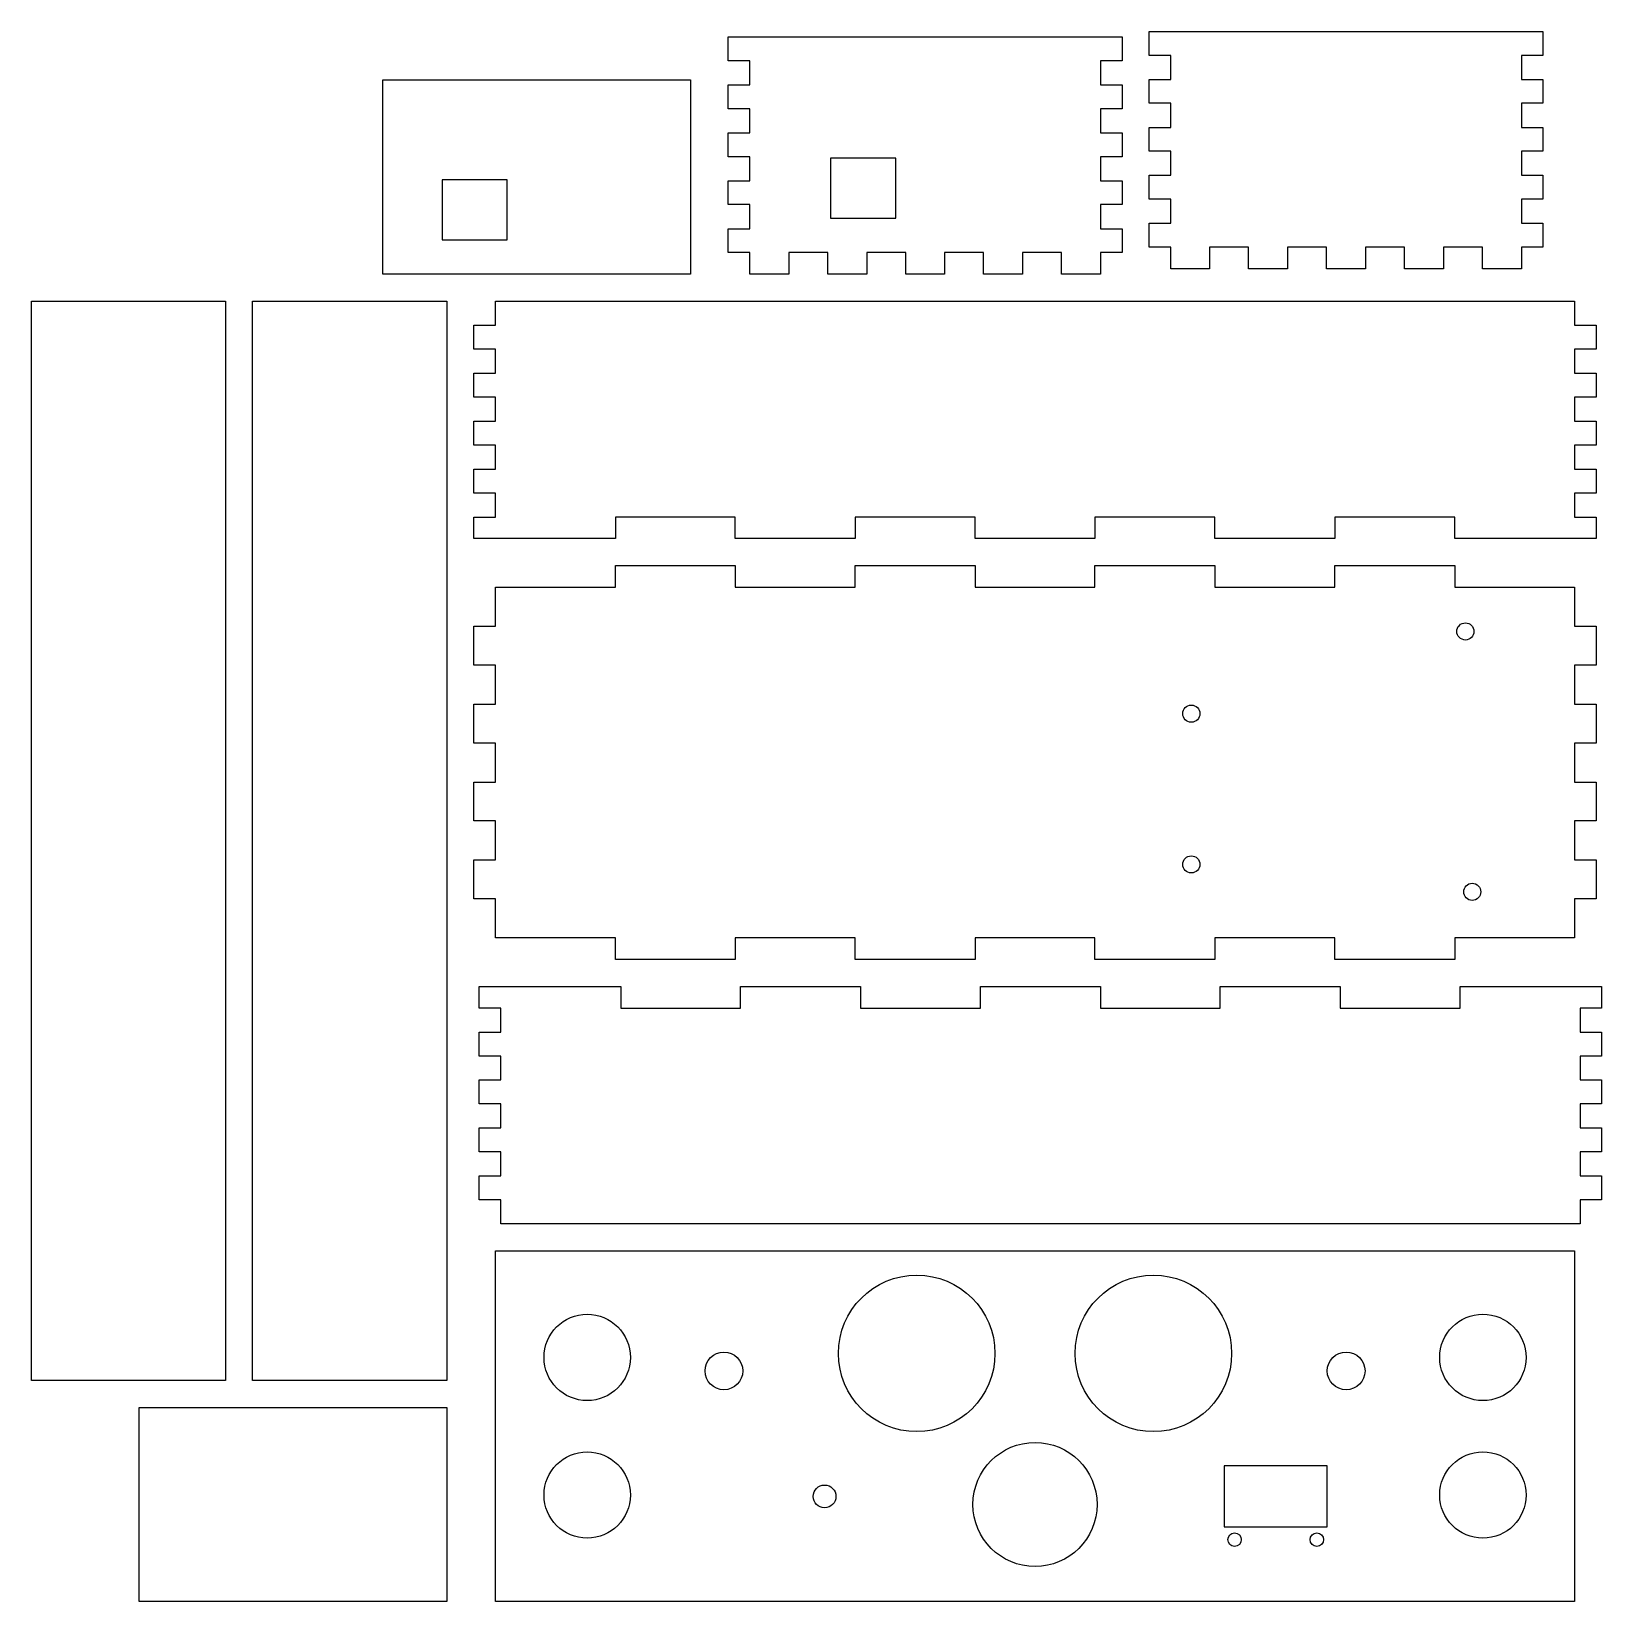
# Model space of a CAD drawing. Header units: millimetres. Extents: x -471 to -180, y -244 to 47.
import ezdxf

# ---------------------------------------------------------------- set-up
doc = ezdxf.new("R2010")
doc.units = ezdxf.units.MM
doc.layers.get('0').update_dxf_attribs({"linetype": 'CONTINUOUS'})

msp = doc.modelspace()

# ---------------------------------------------------------------- linework, layer by layer
for points in [[(-238.33, 47), (-231.11, 47), (-223.89, 47), (-216.67, 47), (-209.44, 47), (-202.22, 47), (-195, 47), (-191, 47), (-191, 42.56), (-195, 42.56), (-195, 38.11), (-191, 38.11), (-191, 33.67), (-195, 33.67), (-195, 29.22), (-191, 29.22), (-191, 24.78), (-195, 24.78), (-195, 20.33), (-191, 20.33), (-191, 15.89), (-195, 15.89), (-195, 11.44), (-191, 11.44), (-191, 7), (-195, 7), (-195, 3), (-202.22, 3), (-202.22, 7), (-209.44, 7), (-209.44, 3), (-216.67, 3), (-216.67, 7), (-223.89, 7), (-223.89, 3), (-227.5, 3), (-231.11, 3), (-231.11, 7), (-238.33, 7), (-238.33, 3), (-245.56, 3), (-245.56, 7), (-252.78, 7), (-252.78, 3), (-260, 3), (-260, 7), (-264, 7), (-264, 11.44), (-260, 11.44), (-260, 15.89), (-264, 15.89), (-264, 20.33), (-260, 20.33), (-260, 24.78), (-264, 24.78), (-264, 29.22), (-260, 29.22), (-260, 33.67), (-264, 33.67), (-264, 38.11), (-260, 38.11), (-260, 42.56), (-264, 42.56), (-264, 47), (-260, 47), (-252.78, 47), (-245.56, 47)], [(-280.22, 46), (-273, 46), (-269, 46), (-269, 41.56), (-273, 41.56), (-273, 37.11), (-269, 37.11), (-269, 32.67), (-273, 32.67), (-273, 28.22), (-269, 28.22), (-269, 23.78), (-273, 23.78), (-273, 19.33), (-269, 19.33), (-269, 14.89), (-273, 14.89), (-273, 10.44), (-269, 10.44), (-269, 6), (-273, 6), (-273, 2), (-280.22, 2), (-280.22, 6), (-287.44, 6), (-287.44, 2), (-294.67, 2), (-294.67, 6), (-301.89, 6), (-301.89, 2), (-305.5, 2), (-309.11, 2), (-309.11, 6), (-316.33, 6), (-316.33, 2), (-323.56, 2), (-323.56, 6), (-330.78, 6), (-330.78, 2), (-338, 2), (-338, 6), (-342, 6), (-342, 10.44), (-338, 10.44), (-338, 14.89), (-342, 14.89), (-342, 19.33), (-338, 19.33), (-338, 23.78), (-342, 23.78), (-342, 28.22), (-338, 28.22), (-338, 32.67), (-342, 32.67), (-342, 37.11), (-338, 37.11), (-338, 41.56), (-342, 41.56), (-342, 46), (-338, 46), (-330.78, 46), (-323.56, 46), (-316.33, 46), (-309.11, 46), (-301.89, 46), (-294.67, 46), (-287.44, 46)], [(-349, 2), (-406, 2), (-406, 38), (-349, 38)], [(-310.96, 12.38), (-310.96, 23.5), (-323.04, 23.5), (-323.04, 12.38)], [(-395.04, 8.38), (-382.96, 8.38), (-382.96, 19.5), (-395.04, 19.5)], [(-471.14, -203), (-471.14, -3), (-435.14, -3), (-435.14, -203)], [(-430.14, -203), (-430.14, -3), (-394.14, -3), (-394.14, -203)], [(-385.14, -3), (-362.92, -3), (-340.69, -3), (-318.47, -3), (-296.25, -3), (-274.03, -3), (-251.81, -3), (-229.58, -3), (-207.36, -3), (-185.14, -3), (-185.14, -7.44), (-181.14, -7.44), (-181.14, -11.89), (-185.14, -11.89), (-185.14, -16.33), (-181.14, -16.33), (-181.14, -20.78), (-185.14, -20.78), (-185.14, -25.22), (-181.14, -25.22), (-181.14, -29.67), (-185.14, -29.67), (-185.14, -34.11), (-181.14, -34.11), (-181.14, -38.56), (-185.14, -38.56), (-185.14, -43), (-181.14, -43), (-181.14, -47), (-207.36, -47), (-207.36, -43), (-229.58, -43), (-229.58, -47), (-251.81, -47), (-251.81, -43), (-274.03, -43), (-274.03, -47), (-296.25, -47), (-296.25, -43), (-318.47, -43), (-318.47, -47), (-340.69, -47), (-340.69, -43), (-362.92, -43), (-362.92, -47), (-389.14, -47), (-389.14, -43), (-385.14, -43), (-385.14, -38.56), (-389.14, -38.56), (-389.14, -34.11), (-385.14, -34.11), (-385.14, -29.67), (-389.14, -29.67), (-389.14, -25.22), (-385.14, -25.22), (-385.14, -20.78), (-389.14, -20.78), (-389.14, -16.33), (-385.14, -16.33), (-385.14, -11.89), (-389.14, -11.89), (-389.14, -7.44), (-385.14, -7.44)], [(-385.14, -3), (-362.92, -3), (-340.69, -3), (-318.47, -3), (-296.25, -3), (-274.03, -3), (-251.81, -3), (-229.58, -3), (-207.36, -3), (-185.14, -3), (-185.14, -7.44), (-181.14, -7.44), (-181.14, -11.89), (-185.14, -11.89), (-185.14, -16.33), (-181.14, -16.33), (-181.14, -20.78), (-185.14, -20.78), (-185.14, -25.22), (-181.14, -25.22), (-181.14, -29.67), (-185.14, -29.67), (-185.14, -34.11), (-181.14, -34.11), (-181.14, -38.56), (-185.14, -38.56), (-185.14, -43), (-181.14, -43), (-181.14, -47), (-207.36, -47), (-207.36, -43), (-229.58, -43), (-229.58, -47), (-251.81, -47), (-251.81, -43), (-274.03, -43), (-274.03, -47), (-296.25, -47), (-296.25, -43), (-318.47, -43), (-318.47, -47), (-340.69, -47), (-340.69, -43), (-362.92, -43), (-362.92, -47), (-389.14, -47), (-389.14, -43), (-385.14, -43), (-385.14, -38.56), (-389.14, -38.56), (-389.14, -34.11), (-385.14, -34.11), (-385.14, -29.67), (-389.14, -29.67), (-389.14, -25.22), (-385.14, -25.22), (-385.14, -20.78), (-389.14, -20.78), (-389.14, -16.33), (-385.14, -16.33), (-385.14, -11.89), (-389.14, -11.89), (-389.14, -7.44), (-385.14, -7.44)], [(-185.14, -77.67), (-181.14, -77.67), (-181.14, -84.89), (-185.14, -84.89), (-185.14, -92.11), (-181.14, -92.11), (-181.14, -99.33), (-185.14, -99.33), (-185.14, -106.56), (-181.14, -106.56), (-181.14, -113.78), (-185.14, -113.78), (-185.14, -121), (-207.36, -121), (-207.36, -125), (-229.58, -125), (-229.58, -121), (-251.81, -121), (-251.81, -125), (-274.03, -125), (-274.03, -121), (-296.25, -121), (-296.25, -125), (-318.47, -125), (-318.47, -121), (-340.69, -121), (-340.69, -125), (-362.92, -125), (-362.92, -121), (-385.14, -121), (-385.14, -113.78), (-389.14, -113.78), (-389.14, -106.56), (-385.14, -106.56), (-385.14, -99.33), (-389.14, -99.33), (-389.14, -92.11), (-385.14, -92.11), (-385.14, -84.89), (-389.14, -84.89), (-389.14, -77.67), (-385.14, -77.67), (-385.14, -70.44), (-389.14, -70.44), (-389.14, -63.22), (-385.14, -63.22), (-385.14, -56), (-362.92, -56), (-362.92, -52), (-340.69, -52), (-340.69, -56), (-318.47, -56), (-318.47, -52), (-296.25, -52), (-296.25, -56), (-274.03, -56), (-274.03, -52), (-251.81, -52), (-251.81, -56), (-229.58, -56), (-229.58, -52), (-207.36, -52), (-207.36, -56), (-185.14, -56), (-185.14, -63.22), (-181.14, -63.22), (-181.14, -70.44), (-185.14, -70.44)], [(-184.14, -174), (-206.36, -174), (-228.58, -174), (-250.81, -174), (-273.03, -174), (-295.25, -174), (-317.47, -174), (-339.7, -174), (-361.92, -174), (-384.14, -174), (-384.14, -169.56), (-388.14, -169.56), (-388.14, -165.11), (-384.14, -165.11), (-384.14, -160.67), (-388.14, -160.67), (-388.14, -156.22), (-384.14, -156.22), (-384.14, -151.78), (-388.14, -151.78), (-388.14, -147.33), (-384.14, -147.33), (-384.14, -142.89), (-388.14, -142.89), (-388.14, -138.44), (-384.14, -138.44), (-384.14, -134), (-388.14, -134), (-388.14, -130), (-361.92, -130), (-361.92, -134), (-339.7, -134), (-339.7, -130), (-317.47, -130), (-317.47, -134), (-295.25, -134), (-295.25, -130), (-273.03, -130), (-273.03, -134), (-250.81, -134), (-250.81, -130), (-228.58, -130), (-228.58, -134), (-206.36, -134), (-206.36, -130), (-180.14, -130), (-180.14, -134), (-184.14, -134), (-184.14, -138.44), (-180.14, -138.44), (-180.14, -142.89), (-184.14, -142.89), (-184.14, -147.33), (-180.14, -147.33), (-180.14, -151.78), (-184.14, -151.78), (-184.14, -156.22), (-180.14, -156.22), (-180.14, -160.67), (-184.14, -160.67), (-184.14, -165.11), (-180.14, -165.11), (-180.14, -169.56), (-184.14, -169.56)], [(-185.14, -179), (-185.14, -244), (-385.14, -244), (-385.14, -179)], [(-394.14, -244), (-451.14, -244), (-451.14, -208), (-394.14, -208)], [(-230.98, -230.15), (-230.98, -218.87), (-250.1, -218.87), (-250.1, -230.15)]]:
    msp.add_lwpolyline(points, close=True)
for centre, radius in [((-205.38, -64.2), 1.59), ((-256.18, -79.44), 1.59), ((-256.18, -107.38), 1.59), ((-204.11, -112.46), 1.59), ((-307.07, -198), 14.5), ((-263.21, -198), 14.5), ((-368.14, -198.75), 8), ((-202.14, -198.75), 8), ((-342.8, -201.25), 3.5), ((-227.48, -201.25), 3.5), ((-285.14, -226), 11.5), ((-368.14, -224.25), 8), ((-202.14, -224.25), 8), ((-324.14, -224.51), 2.11), ((-248.16, -232.52), 1.25), ((-232.92, -232.52), 1.25)]:
    msp.add_circle(centre, radius)

doc.saveas('drawing.dxf')
